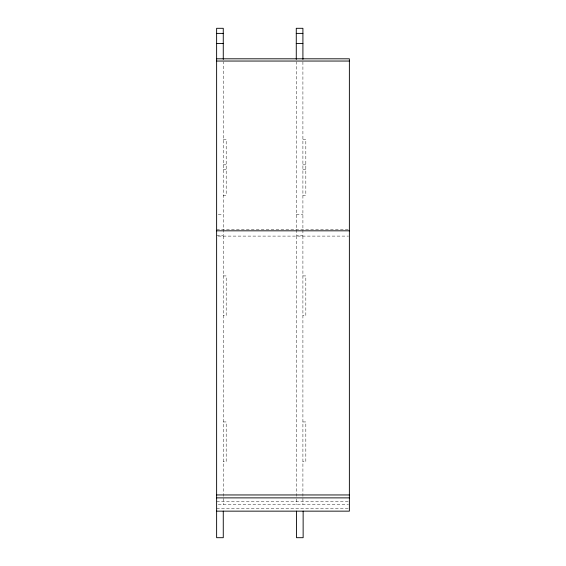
<?xml version="1.0" encoding="UTF-8"?>
<svg xmlns="http://www.w3.org/2000/svg" width="566" height="566" viewBox="0 0 566 566"><rect width="100%" height="100%" fill="white"/><g stroke="black" fill="none" stroke-linecap="round" stroke-linejoin="round"><path stroke-width="0.42" stroke-dasharray="2.83 2.12" d="M223.266 139.229L226.188 139.229L226.188 195.334L223.266 195.334M302.909 139.229L305.831 139.229L305.831 195.334L302.909 195.334M223.266 164.826L226.188 164.826M302.909 164.826L305.831 164.826M223.266 169.736L226.188 169.736M302.909 169.736L305.831 169.736M218.285 214.606L223.266 214.606M296.273 214.606L302.909 214.606M216.629 229.463L348.493 229.463M216.629 235.47L223.266 235.47L223.266 61.836M218.285 236.1L348.493 236.1M223.266 275.925L226.188 275.925L226.188 315.75L223.266 315.75M302.909 275.925L305.831 275.925L305.831 315.75L302.909 315.75M223.266 421.946L226.188 421.946L226.188 461.771L223.266 461.771M302.909 421.946L305.831 421.946L305.831 461.771L302.909 461.771M216.629 501.596L348.493 501.596M218.285 504.511L348.493 504.511M216.629 508.233L349.371 508.233M302.909 61.836L302.909 235.47L296.273 235.47L296.273 61.836M302.909 236.1L302.909 504.511M296.273 236.1L296.273 498.335M296.273 498.95L296.273 504.511M223.266 236.1L223.266 504.511"/><path stroke-width="0.85" d="M216.629 33.387L223.266 33.387M296.273 33.387L302.909 33.387M216.629 43.554L223.266 43.554M296.273 43.554L302.909 43.554M216.629 58.807L349.371 58.807L349.371 511.148L216.629 511.148M216.629 61.043L349.371 61.043M216.629 230.822L349.371 230.822M216.629 494.953L349.371 494.953M216.629 497.875L349.371 497.875M303.135 511.148L303.135 537.7L296.499 537.7L296.499 511.148M302.909 59.423L302.909 28.3L296.273 28.3L296.273 59.423M223.266 59.423L223.266 28.3L216.629 28.3L216.629 537.7L223.266 537.7L223.266 511.148"/></g></svg>
